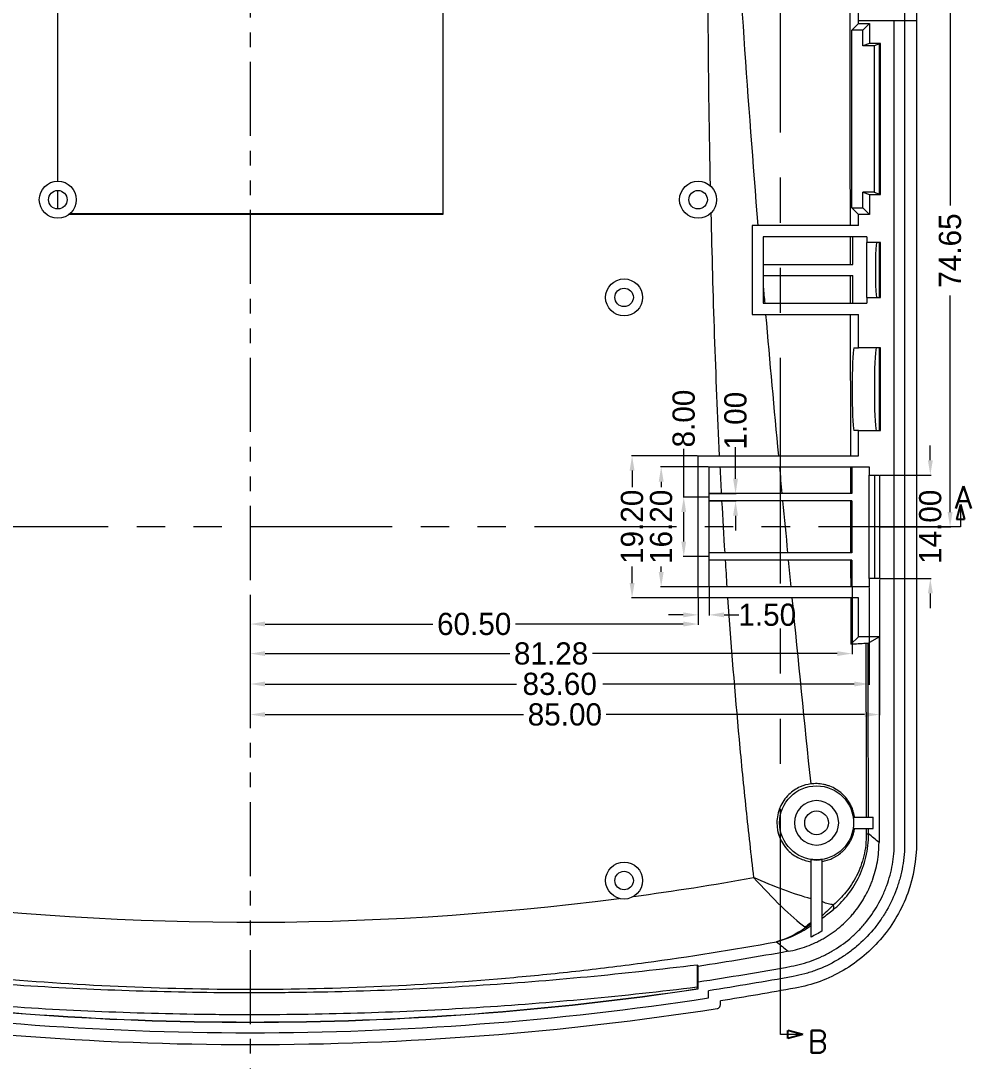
# Model space of a CAD drawing. Extents: x 51 to 693, y 99 to 478.
# Drawn here: x 555.5 to 683.9, y 175.2 to 315.8 of the extents above; entities that cross this region are included whole.
import ezdxf

# ---------------------------------------------------------------- set-up
doc = ezdxf.new("R2010")
doc.units = 0
doc.header["$MEASUREMENT"] = 0
doc.linetypes.add('PHANTOM', pattern=[2.5, 1.25, -0.25, 0.25, -0.25, 0.25, -0.25])
for name, color, linetype in [('20', 7, 'Continuous'), ('7', 7, 'Continuous'), ('TOP', 7, 'Continuous')]:
    doc.layers.add(name, color=color, linetype=linetype)
doc.styles.add('blockfont', font='simplex.shx', dxfattribs={"bigfont": 'bigfont'})
doc.dimstyles.get("Standard").update_dxf_attribs({"dimtxt": 0.18, "dimasz": 0.18, "dimexe": 0.18, "dimexo": 0.0625, "dimgap": 0.09, "dimtad": 0, "dimtih": 1, "dimtoh": 1, "dimdec": 4, "dimzin": 0, "dimdsep": 46, "dimtxsty": 'Standard', "dimcen": 0.09, "dimadec": 0, "dimazin": 0, "dimtfac": 1, "dimtdec": 4, "dimtofl": 0, "dimtmove": 0, "dimatfit": 3, "dimfxl": 0, "dimtolj": 1, "dimtzin": 0, "dimarcsym": 0})

# ---------------------------------------------------------------- blocks, each defined once
blk = doc.blocks.new('ASSORTED_DRAFT2')
at = {"color": 13}
for p, q in [((682.42, 250.45, 682.42), (681.88, 248.45)), ((682.42, 250.45, 682.42), (682.96, 248.45)), ((682.96, 248.45), (681.88, 248.45))]:
    blk.add_line(p, q, dxfattribs=at)
blk = doc.blocks.new('ASSORTED_DRAFT4')
at = {"color": 13}
for p, q in [((661.12, 165.34, 661.12), (659.12, 165.88)), ((659.12, 164.8), (659.12, 165.88)), ((661.12, 165.34, 661.12), (659.12, 164.8))]:
    blk.add_line(p, q, dxfattribs=at)
blk = doc.blocks.new('*D587')
at = {"color": 4, "linetype": 'Continuous', "lineweight": 9}
for p, q in [((680.82, 322.1), (681.12, 322.1)), ((681.02, 320.1), (681.02, 290.87)), ((681.02, 249.45), (681.02, 278.69)), ((671.58, 247.45), (681.12, 247.45))]:
    blk.add_line(p, q, dxfattribs=at)
for points in [[(680.69, 320.1), (681.35, 320.1), (681.02, 322.1)], [(680.69, 249.45), (681.35, 249.45), (681.02, 247.45)]]:
    blk.add_solid(points, dxfattribs=at)
at = {"layer": 'Defpoints', "color": 0, "linetype": 'Continuous', "lineweight": 9}
for p in [(680.72, 322.1), (681.02, 322.1), (671.48, 247.45)]:
    blk.add_point(p, dxfattribs=at)
at = {"color": 3, "linetype": 'Continuous', "lineweight": 9, "insert": (681.02, 284.78), "char_height": 3, "attachment_point": 5, "rotation": 90}
blk.add_mtext('\\A1;74.65', dxfattribs=at)
blk = doc.blocks.new('*D588')
at = {"color": 4, "linetype": 'Continuous', "lineweight": 9}
for p, q in [((586.48, 237.75), (586.48, 234.21)), ((646.98, 237.75), (646.98, 234.21)), ((588.48, 234.31), (611.14, 234.31)), ((644.98, 234.31), (622.32, 234.31))]:
    blk.add_line(p, q, dxfattribs=at)
for points in [[(588.48, 234.65), (588.48, 233.98), (586.48, 234.31)], [(644.98, 234.65), (644.98, 233.98), (646.98, 234.31)]]:
    blk.add_solid(points, dxfattribs=at)
at = {"layer": 'Defpoints', "color": 0, "linetype": 'Continuous', "lineweight": 9}
for p in [(586.48, 237.85), (646.98, 237.85), (586.48, 234.31)]:
    blk.add_point(p, dxfattribs=at)
at = {"color": 3, "linetype": 'Continuous', "lineweight": 9, "insert": (616.73, 234.31), "char_height": 3, "attachment_point": 5}
blk.add_mtext('\\A1;60.50', dxfattribs=at)
blk = doc.blocks.new('*D589')
at = {"color": 4, "linetype": 'Continuous', "lineweight": 9}
for p, q in [((678.35, 256.45), (678.35, 258.45)), ((671.58, 254.45), (678.45, 254.45)), ((671.58, 240.45), (678.45, 240.45)), ((678.35, 238.45), (678.35, 236.45))]:
    blk.add_line(p, q, dxfattribs=at)
for points in [[(678.02, 256.45), (678.69, 256.45), (678.35, 254.45)], [(678.02, 238.45), (678.69, 238.45), (678.35, 240.45)]]:
    blk.add_solid(points, dxfattribs=at)
at = {"layer": 'Defpoints', "color": 0, "linetype": 'Continuous', "lineweight": 9}
for p in [(671.48, 254.45), (678.35, 254.45), (671.48, 240.45)]:
    blk.add_point(p, dxfattribs=at)
at = {"color": 3, "linetype": 'Continuous', "lineweight": 9, "insert": (678.35, 247.45), "char_height": 3, "attachment_point": 5, "rotation": 90}
blk.add_mtext('\\A1;14.00', dxfattribs=at)
blk = doc.blocks.new('*D590')
at = {"color": 4, "linetype": 'Continuous', "lineweight": 9}
for p, q in [((645.04, 251.45), (645.04, 257.99)), ((648.38, 251.45), (644.94, 251.45)), ((645.04, 245.45), (645.04, 249.45)), ((648.38, 243.45), (644.94, 243.45))]:
    blk.add_line(p, q, dxfattribs=at)
for points in [[(644.71, 249.45), (645.37, 249.45), (645.04, 251.45)], [(644.71, 245.45), (645.37, 245.45), (645.04, 243.45)]]:
    blk.add_solid(points, dxfattribs=at)
at = {"layer": 'Defpoints', "color": 0, "linetype": 'Continuous', "lineweight": 9}
for p in [(645.04, 251.45), (648.48, 251.45), (648.48, 243.45)]:
    blk.add_point(p, dxfattribs=at)
at = {"color": 3, "linetype": 'Continuous', "lineweight": 9, "insert": (645.04, 262.08), "char_height": 3, "attachment_point": 5, "rotation": 90}
blk.add_mtext('\\A1;8.00', dxfattribs=at)
blk = doc.blocks.new('*D591')
at = {"color": 4, "linetype": 'Continuous', "lineweight": 9}
for p, q in [((648.38, 255.55), (641.89, 255.55)), ((641.99, 253.55), (641.99, 252.79)), ((641.99, 241.35), (641.99, 242.11)), ((648.38, 239.35), (641.89, 239.35))]:
    blk.add_line(p, q, dxfattribs=at)
for points in [[(641.66, 253.55), (642.33, 253.55), (641.99, 255.55)], [(641.66, 241.35), (642.33, 241.35), (641.99, 239.35)]]:
    blk.add_solid(points, dxfattribs=at)
at = {"layer": 'Defpoints', "color": 0, "linetype": 'Continuous', "lineweight": 9}
for p in [(641.99, 255.55), (648.48, 255.55), (648.48, 239.35)]:
    blk.add_point(p, dxfattribs=at)
at = {"color": 3, "linetype": 'Continuous', "lineweight": 9, "insert": (641.99, 247.45), "char_height": 3, "attachment_point": 5, "rotation": 90}
blk.add_mtext('\\A1;16.20', dxfattribs=at)
blk = doc.blocks.new('*D592')
at = {"color": 4, "linetype": 'Continuous', "lineweight": 9}
for p, q in [((646.88, 257.05), (637.96, 257.05)), ((638.06, 255.05), (638.06, 252.79)), ((638.06, 239.85), (638.06, 242.11)), ((646.88, 237.85), (637.96, 237.85))]:
    blk.add_line(p, q, dxfattribs=at)
for points in [[(637.73, 255.05), (638.39, 255.05), (638.06, 257.05)], [(637.73, 239.85), (638.39, 239.85), (638.06, 237.85)]]:
    blk.add_solid(points, dxfattribs=at)
at = {"layer": 'Defpoints', "color": 0, "linetype": 'Continuous', "lineweight": 9}
for p in [(638.06, 257.05), (646.98, 257.05), (646.98, 237.85)]:
    blk.add_point(p, dxfattribs=at)
at = {"color": 3, "linetype": 'Continuous', "lineweight": 9, "insert": (638.06, 247.45), "char_height": 3, "attachment_point": 5, "rotation": 90}
blk.add_mtext('\\A1;19.20', dxfattribs=at)
blk = doc.blocks.new('*D593')
at = {"color": 4, "linetype": 'Continuous', "lineweight": 9}
for p, q in [((652.04, 253.95), (652.04, 258.2)), ((648.58, 251.95), (652.14, 251.95)), ((648.58, 250.95), (652.14, 250.95)), ((652.04, 248.95), (652.04, 246.95))]:
    blk.add_line(p, q, dxfattribs=at)
for points in [[(651.7, 253.95), (652.37, 253.95), (652.04, 251.95)], [(651.7, 248.95), (652.37, 248.95), (652.04, 250.95)]]:
    blk.add_solid(points, dxfattribs=at)
at = {"layer": 'Defpoints', "color": 0, "linetype": 'Continuous', "lineweight": 9}
for p in [(648.48, 251.95), (652.04, 251.95), (648.48, 250.95)]:
    blk.add_point(p, dxfattribs=at)
at = {"color": 3, "linetype": 'Continuous', "lineweight": 9, "insert": (652.04, 261.79), "char_height": 3, "attachment_point": 5, "rotation": 90}
blk.add_mtext('\\A1;1.00', dxfattribs=at)
blk = doc.blocks.new('*D594')
at = {"color": 4, "linetype": 'Continuous', "lineweight": 9}
for p, q in [((648.48, 239.25), (648.48, 235.45)), ((646.98, 237.75), (646.98, 235.45)), ((644.98, 235.55), (642.98, 235.55)), ((650.48, 235.55), (652.48, 235.55))]:
    blk.add_line(p, q, dxfattribs=at)
for points in [[(644.98, 235.89), (644.98, 235.22), (646.98, 235.55)], [(650.48, 235.89), (650.48, 235.22), (648.48, 235.55)]]:
    blk.add_solid(points, dxfattribs=at)
at = {"layer": 'Defpoints', "color": 0, "linetype": 'Continuous', "lineweight": 9}
for p in [(648.48, 239.35), (646.98, 237.85), (648.48, 235.55)]:
    blk.add_point(p, dxfattribs=at)
at = {"color": 3, "linetype": 'Continuous', "lineweight": 9, "insert": (656.32, 235.55), "char_height": 3, "attachment_point": 5}
blk.add_mtext('\\A1;1.50', dxfattribs=at)
blk = doc.blocks.new('*D595')
at = {"color": 4, "linetype": 'Continuous', "lineweight": 9}
for p, q in [((667.77, 239.25), (667.77, 230.22)), ((586.48, 234.11), (586.48, 230.22)), ((588.48, 230.32), (621.53, 230.32)), ((665.77, 230.32), (632.71, 230.32))]:
    blk.add_line(p, q, dxfattribs=at)
for points in [[(588.48, 230.65), (588.48, 229.99), (586.48, 230.32)], [(665.77, 230.65), (665.77, 229.99), (667.77, 230.32)]]:
    blk.add_solid(points, dxfattribs=at)
at = {"layer": 'Defpoints', "color": 0, "linetype": 'Continuous', "lineweight": 9}
for p in [(667.77, 239.35), (586.48, 234.21), (667.77, 230.32)]:
    blk.add_point(p, dxfattribs=at)
at = {"color": 3, "linetype": 'Continuous', "lineweight": 9, "insert": (627.12, 230.32), "char_height": 3, "attachment_point": 5}
blk.add_mtext('\\A1;81.28', dxfattribs=at)
blk = doc.blocks.new('*D596')
at = {"color": 4, "linetype": 'Continuous', "lineweight": 9}
for p, q in [((670.08, 239.25), (670.08, 226.11)), ((586.48, 232.07), (586.48, 226.11)), ((588.48, 226.21), (622.44, 226.21)), ((668.08, 226.21), (634.12, 226.21))]:
    blk.add_line(p, q, dxfattribs=at)
for points in [[(588.48, 226.54), (588.48, 225.88), (586.48, 226.21)], [(668.08, 226.54), (668.08, 225.88), (670.08, 226.21)]]:
    blk.add_solid(points, dxfattribs=at)
at = {"layer": 'Defpoints', "color": 0, "linetype": 'Continuous', "lineweight": 9}
for p in [(670.08, 239.35), (586.48, 232.17), (670.08, 226.21)]:
    blk.add_point(p, dxfattribs=at)
at = {"color": 3, "linetype": 'Continuous', "lineweight": 9, "insert": (628.28, 226.21), "char_height": 3, "attachment_point": 5}
blk.add_mtext('\\A1;83.60', dxfattribs=at)
blk = doc.blocks.new('*D597')
at = {"color": 4, "linetype": 'Continuous', "lineweight": 9}
for p, q in [((671.48, 240.35), (671.48, 221.98)), ((586.48, 226.01), (586.48, 221.98)), ((588.48, 222.08), (623.39, 222.08)), ((669.48, 222.08), (634.57, 222.08))]:
    blk.add_line(p, q, dxfattribs=at)
for points in [[(588.48, 222.41), (588.48, 221.75), (586.48, 222.08)], [(669.48, 222.41), (669.48, 221.75), (671.48, 222.08)]]:
    blk.add_solid(points, dxfattribs=at)
at = {"layer": 'Defpoints', "color": 0, "linetype": 'Continuous', "lineweight": 9}
for p in [(671.48, 240.45), (586.48, 226.11), (586.48, 222.08)]:
    blk.add_point(p, dxfattribs=at)
at = {"color": 3, "linetype": 'Continuous', "lineweight": 9, "insert": (628.98, 222.08), "char_height": 3, "attachment_point": 5}
blk.add_mtext('\\A1;85.00', dxfattribs=at)

msp = doc.modelspace()

# ---------------------------------------------------------------- linework, layer by layer
at = {"layer": '20', "color": 1, "linetype": 'PHANTOM', "lineweight": 9, "ltscale": 24.375664}
msp.add_line((658.125, 178.856), (658.125, 470.037), dxfattribs=at)
at = {"layer": '20', "color": 7, "linetype": 'Continuous', "lineweight": 9}
for p, q in [((560.483, 294.151), (560.483, 331.097)), ((612.483, 331.097), (612.483, 289.735)), ((667.745, 314.56), (668.636, 315.451)), ((673.482, 315.826), (668.636, 315.826)), ((668.636, 315.451), (668.636, 315.826)), ((668.636, 315.451), (670.14, 315.451)), ((669.25, 314.56), (670.14, 315.451)), ((670.14, 315.451), (670.14, 312.748)), ((674.883, 315.826), (673.483, 315.826)), ((673.483, 204.762), (673.483, 315.826)), ((674.883, 315.826), (674.883, 204.762)), ((676.483, 315.826), (674.884, 315.826)), ((676.483, 315.826), (676.483, 204.762)), ((667.745, 290.542), (667.745, 314.56)), ((669.25, 314.56), (667.745, 314.56)), ((669.25, 312.451), (669.25, 314.56)), ((670.14, 312.748), (669.25, 312.451)), ((670.75, 312.451), (669.25, 312.451)), ((671.64, 312.748), (670.14, 312.748)), ((671.483, 312.696), (670.75, 312.451)), ((670.75, 312.451), (670.75, 292.651)), ((671.64, 312.748), (671.483, 312.696)), ((671.483, 292.407), (671.483, 312.696)), ((671.64, 292.355), (671.64, 312.748)), ((560.483, 290.401), (560.483, 292.901)), ((669.25, 292.651), (670.14, 292.355)), ((670.75, 292.651), (669.25, 292.651)), ((669.25, 290.542), (669.25, 292.651)), ((670.75, 292.651), (671.483, 292.407)), ((670.14, 292.355), (671.64, 292.355)), ((670.14, 292.355), (670.14, 289.651)), ((671.483, 292.407), (671.64, 292.355)), ((612.483, 289.648), (561.979, 289.648)), ((612.483, 289.735), (562.089, 289.735)), ((612.483, 289.735), (612.483, 289.648)), ((668.636, 289.651), (667.745, 290.542)), ((667.745, 290.542), (669.25, 290.542)), ((668.636, 288.151), (668.636, 289.651)), ((670.14, 289.651), (668.636, 289.651)), ((669.25, 290.542), (670.14, 289.651)), ((668.636, 288.151), (654.283, 288.151)), ((654.283, 288.151), (654.283, 276.151)), ((655.783, 286.651), (655.783, 277.651)), ((669.783, 286.651), (655.783, 286.651)), ((667.876, 282.901), (667.876, 286.651)), ((669.783, 286.651), (669.783, 285.851)), ((671.64, 285.851), (669.783, 285.851)), ((669.783, 278.451), (669.783, 285.851)), ((671.483, 278.451), (671.483, 285.851)), ((671.64, 278.451), (671.64, 285.851)), ((655.783, 282.901), (667.876, 282.901)), ((655.783, 281.401), (667.876, 281.401)), ((667.876, 277.651), (667.876, 281.401)), ((669.783, 278.451), (671.64, 278.451)), ((669.783, 278.451), (669.783, 277.651)), ((655.783, 277.651), (669.783, 277.651)), ((654.283, 276.151), (668.636, 276.151)), ((668.636, 271.651), (668.636, 276.151)), ((668.02, 271.651), (668.636, 271.651)), ((671.64, 271.651), (668.636, 271.651)), ((671.483, 260.451), (671.483, 271.651)), ((671.64, 260.451), (671.64, 271.651)), ((668.636, 260.451), (668.02, 260.451)), ((668.636, 260.451), (671.64, 260.451)), ((668.636, 257.051), (668.636, 260.451)), ((668.636, 232.605), (668.636, 237.851)), ((667.604, 231.573), (668.636, 232.605)), ((671.42, 232.605), (668.636, 232.605)), ((669.933, 231.714), (671.42, 232.605)), ((671.42, 232.605), (671.42, 204.79)), ((667.953, 208.201), (670.633, 208.201)), ((670.633, 206.701), (670.633, 208.201)), ((667.953, 206.701), (670.633, 206.701)), ((662.233, 192.011), (662.233, 202.481)), ((663.733, 192.849), (663.733, 202.481)), ((646.832, 188.285), (646.832, 185.24)), ((646.979, 185.013), (646.979, 188.059)), ((646.983, 185.002), (646.983, 185.973)), ((648.383, 183.798), (648.383, 184.77)), ((649.983, 182.855), (649.983, 183.399))]:
    msp.add_line(p, q, dxfattribs=at)
at = {"layer": '20', "color": 1, "linetype": 'Continuous', "lineweight": 9}
for p, q in [((646.983, 257.051), (668.636, 257.051)), ((646.983, 237.851), (646.983, 257.051)), ((648.483, 255.551), (670.083, 255.551)), ((648.483, 251.951), (648.483, 255.551)), ((667.766, 255.551), (667.766, 251.951)), ((670.083, 255.551), (670.083, 254.451)), ((670.083, 254.451), (671.483, 254.451)), ((670.083, 240.451), (670.083, 254.451)), ((670.823, 254.451), (670.823, 240.451)), ((671.483, 254.451), (671.483, 240.451)), ((667.766, 251.951), (648.483, 251.951)), ((648.483, 250.951), (648.483, 251.951)), ((667.766, 250.951), (648.483, 250.951)), ((648.483, 243.951), (648.483, 250.951)), ((667.766, 250.951), (667.766, 243.951)), ((682.419, 250.451), (682.419, 247.451)), ((667.766, 243.951), (648.483, 243.951)), ((648.483, 242.951), (648.483, 243.951)), ((648.483, 239.351), (648.483, 242.951)), ((667.766, 242.951), (648.483, 242.951)), ((667.766, 242.951), (667.766, 239.351)), ((670.083, 240.451), (670.083, 239.351)), ((671.483, 240.451), (670.083, 240.451)), ((670.083, 239.351), (648.483, 239.351)), ((668.636, 237.851), (646.983, 237.851)), ((661.125, 178.856), (658.125, 178.856))]:
    msp.add_line(p, q, dxfattribs=at)
at = {"layer": '20', "color": 1, "linetype": 'PHANTOM', "lineweight": 9, "ltscale": 15.349633}
msp.add_line((682.419, 247.451), (490.549, 247.451), dxfattribs=at)
at = {"layer": '20', "color": 7, "linetype": 'Continuous', "lineweight": 9}
for centre, radius in [((560.483, 291.651), 2.5), ((646.983, 291.651), 2.5), ((560.483, 291.651), 1.25), ((646.983, 291.651), 1.25), ((636.983, 278.451), 2.5), ((636.983, 278.451), 1.25), ((662.983, 207.451), 5), ((662.983, 207.451), 1.6), ((636.983, 199.651), 2.5), ((636.983, 199.651), 1.25)]:
    msp.add_circle(centre, radius, dxfattribs=at)
at = {"layer": '20', "color": 7, "linetype": 'Continuous', "lineweight": 9, "extrusion": (1.22461e-16, 0, -1)}
msp.add_circle((-662.983, 207.451), 3, dxfattribs=at)
at = {"layer": '20', "color": 7, "linetype": 'Continuous', "lineweight": 9}
for centre, radius, start, end in [((662.983, 207.451), 5.026, 351.41835, 368.58165), ((662.983, 207.451), 5.026, 261.41835, 278.58165), ((586.483, 588.451), 407, 278.54862, 280.34325), ((586.483, 588.451), 407.949, 261.47199, 278.52801), ((586.483, 588.451), 409.36, 261.30285, 278.69715), ((586.483, 588.451), 410.96, 261.1708, 278.8292)]:
    msp.add_arc(centre, radius, start, end, dxfattribs=at)
at = {"layer": '20', "color": 7, "linetype": 'Continuous', "lineweight": 9, "extrusion": (1.22461e-16, 0, -1)}
for radius, start, end in [(404.937, 259.66082, 261.40809), (408.4, 259.65675, 261.28225), (407.96, 261.47165, 278.52835)]:
    msp.add_arc((-586.483, 588.451), radius, start, end, dxfattribs=at)
at = {"layer": '20', "color": 7, "linetype": 'Continuous', "lineweight": 9, "extrusion": (0, 0, -1)}
msp.add_arc((-586.483, 588.451), 410, 259.65675, 261.09028, dxfattribs=at)
at = {"layer": '20', "color": 7, "linetype": 'Continuous', "lineweight": 9}
for centre, major_axis, ratio, start_param, end_param in [((643.807, 315.826), (0, 473.79), 0.0524047, 4.7123887, 4.7176077), ((671.116, 282.151), (0, 3.7), 0.0524078, 0, 3.1415927), ((668.089, 266.051), (0, 5.75), 0.0524078, 0.2289156, 2.9126771), ((671.093, 266.051), (0, 5.75), 0.0524078, 0.2289156, 2.9126771), ((728.43, 228.537), (-83.991, 0), 0.0524078, 5.4877831, 5.5222621), ((669.009, 205.972), (-1, -0.003), 0.0318228, 2.3393173, 3.0542819), ((586.483, 580.578), (0, 386.56), 0.999881, 3.2759548, 3.3184379), ((586.483, 580.578), (0, 386.56), 0.999881, 3.0029765, 3.2708677), ((664.521, 196.405), (-0.634, 0.773), 0.6461537, 3.2900781, 4.2014917), ((661.357, 194.163), (-0.557, 0.831), 0.6239245, 2.5248021, 3.0057057)]:
    msp.add_ellipse(centre, major_axis=major_axis, ratio=ratio, start_param=start_param, end_param=end_param, dxfattribs=at)
for points, knots in [([(675.846, 446.462), (675.686, 435.857), (675.546, 425.158), (675.306, 403.574), (675.205, 392.715), (675.045, 370.862), (674.984, 359.895), (674.903, 337.881), (674.883, 326.86), (674.883, 315.826)], [0, 0, 0, 0, 0.25, 0.25, 0.5, 0.5, 0.75, 0.75, 1, 1, 1, 1]), ([(677.445, 446.448), (677.286, 435.84), (677.146, 425.145), (676.996, 411.666), (676.967, 408.965), (676.912, 403.552), (676.886, 400.839), (676.81, 392.689), (676.72, 381.797), (676.65, 370.853), (676.604, 362.626), (676.59, 359.88), (676.565, 354.383), (676.554, 351.634), (676.503, 337.882), (676.483, 326.862), (676.483, 315.826)], [0, 0, 0, 0, 0.25, 0.25, 0.3125, 0.3125, 0.375, 0.375, 0.5, 0.625, 0.625, 0.6875, 0.6875, 0.75, 0.75, 1, 1, 1, 1]), ([(655.098, 288.152), (653.737, 304.921), (652.548, 321.984), (650.748, 356.55), (650.14, 374.043), (649.833, 391.695)], [0, 0, 0, 0, 0.5, 0.5, 1, 1, 1, 1]), ([(648.712, 289.846), (648.832, 284.311), (648.983, 278.807), (649.358, 267.873), (649.581, 262.441), (649.844, 257.051)], [0, 0, 0, 0, 0.5, 0.5, 1, 1, 1, 1]), ([(650.97, 237.851), (651.415, 231.399), (651.929, 225.016), (652.804, 215.56), (653.114, 212.428), (653.606, 207.761), (653.774, 206.211), (654.121, 203.121), (654.299, 201.581), (654.481, 200.047)], [0, 0, 0, 0, 0.5, 0.5, 0.75, 0.75, 0.875, 0.875, 1, 1, 1, 1]), ([(669.933, 231.714), (669.923, 231.707), (669.89, 231.701), (669.839, 231.695), (669.789, 231.69), (669.72, 231.685), (669.637, 231.681)], [0, 0, 0, 0, 0.5080839, 0.5080839, 0.5080839, 1, 1, 1, 1]), ([(669.637, 231.681), (669.639, 231.014), (669.641, 230.348), (669.642, 229.682), (669.649, 227.016), (669.656, 224.351), (669.663, 221.686), (669.675, 217.191), (669.686, 212.696), (669.698, 208.201)], [0, 0, 0, 0, 0.0851381, 0.0851381, 0.0851381, 0.4256905, 0.4256905, 0.4256905, 1, 1, 1, 1]), ([(662.186, 212.703), (661.745, 212.646), (661.263, 212.528), (660.228, 212.066), (659.692, 211.723), (658.739, 210.792), (658.326, 210.201), (657.771, 208.9), (657.624, 208.187), (657.619, 206.062), (658.211, 204.703), (659.567, 203.3), (660.097, 202.93), (661.17, 202.417), (661.721, 202.268), (662.233, 202.203)], [0, 0, 0, 0, 0.125, 0.125, 0.25, 0.25, 0.375, 0.375, 0.5, 0.5, 0.75, 0.75, 0.875, 0.875, 1, 1, 1, 1]), ([(668.12, 208.201), (668.088, 208.425), (668.042, 208.644), (667.924, 209.071), (667.853, 209.276), (667.692, 209.667), (667.601, 209.854), (667.402, 210.21), (667.296, 210.376), (667.071, 210.689), (666.953, 210.836), (666.769, 211.042), (666.707, 211.109), (666.579, 211.238), (666.514, 211.3), (666.185, 211.6), (665.912, 211.801), (665.354, 212.142), (665.068, 212.281), (664.632, 212.448), (664.486, 212.497), (664.195, 212.581), (664.05, 212.616), (663.617, 212.702), (663.328, 212.735), (662.755, 212.753), (662.47, 212.739), (662.186, 212.703)], [0, 0, 0, 0, 0.0625, 0.0625, 0.125, 0.125, 0.1875, 0.1875, 0.25, 0.25, 0.3125, 0.3125, 0.34375, 0.34375, 0.375, 0.375, 0.5, 0.5, 0.625, 0.625, 0.6875, 0.6875, 0.75, 0.75, 0.875, 0.875, 1, 1, 1, 1]), ([(663.733, 202.233), (663.954, 202.269), (664.175, 202.32), (664.619, 202.453), (664.841, 202.535), (665.174, 202.686), (665.286, 202.741), (665.507, 202.861), (665.617, 202.926), (665.942, 203.133), (666.154, 203.29), (666.463, 203.559), (666.564, 203.655), (666.763, 203.858), (666.86, 203.965), (667.14, 204.302), (667.314, 204.549), (667.548, 204.957), (667.623, 205.101), (667.758, 205.396), (667.82, 205.548), (667.93, 205.862), (667.979, 206.024), (668.041, 206.275), (668.059, 206.36), (668.092, 206.53), (668.107, 206.616), (668.119, 206.701)], [0, 0, 0, 0, 0.125, 0.125, 0.25, 0.25, 0.3125, 0.3125, 0.375, 0.375, 0.5, 0.5, 0.5625, 0.5625, 0.625, 0.625, 0.75, 0.75, 0.8125, 0.8125, 0.875, 0.875, 0.9375, 0.9375, 0.96875, 0.96875, 1, 1, 1, 1]), ([(665.222, 195.701), (665.868, 196.238), (666.485, 196.85), (667.632, 198.262), (668.162, 199.069), (669.044, 200.829), (669.405, 201.808), (669.883, 203.833), (670.007, 204.897), (670.005, 205.972)], [0, 0, 0, 0, 0.25, 0.25, 0.5, 0.5, 0.75, 0.75, 1, 1, 1, 1]), ([(669.704, 205.951), (669.707, 204.94), (669.59, 203.94), (669.141, 202.041), (668.802, 201.125), (667.98, 199.487), (667.487, 198.739), (666.427, 197.437), (665.86, 196.876), (665.267, 196.384)], [0, 0, 0, 0, 0.25, 0.25, 0.5, 0.5, 0.75, 0.75, 1, 1, 1, 1]), ([(659.159, 190.089), (660.019, 190.246), (660.852, 190.475), (662.065, 190.923), (662.462, 191.089), (663.049, 191.366), (663.244, 191.462), (663.628, 191.664), (663.82, 191.77), (664.762, 192.319), (665.467, 192.817), (666.455, 193.651), (666.772, 193.943), (667.23, 194.404), (667.38, 194.561), (667.673, 194.882), (667.817, 195.047), (668.514, 195.883), (669.007, 196.592), (669.65, 197.713), (669.849, 198.096), (670.123, 198.686), (670.21, 198.885), (670.376, 199.288), (670.455, 199.492), (670.825, 200.515), (671.046, 201.349), (671.269, 202.622), (671.326, 203.051), (671.401, 203.915), (671.42, 204.353), (671.42, 204.79)], [0, 0, 0, 0, 0.125, 0.125, 0.1875, 0.1875, 0.21875, 0.21875, 0.25, 0.25, 0.375, 0.375, 0.4375, 0.4375, 0.46875, 0.46875, 0.5, 0.5, 0.625, 0.625, 0.6875, 0.6875, 0.71875, 0.71875, 0.75, 0.75, 0.875, 0.875, 0.9375, 0.9375, 1, 1, 1, 1]), ([(659.558, 188.065), (660.534, 188.243), (661.481, 188.504), (662.857, 189.012), (663.309, 189.202), (663.975, 189.516), (664.195, 189.626), (664.632, 189.855), (664.849, 189.976), (665.919, 190.599), (666.72, 191.166), (667.841, 192.113), (668.202, 192.445), (668.722, 192.968), (668.892, 193.146), (669.224, 193.511), (669.388, 193.699), (670.18, 194.648), (670.739, 195.453), (671.471, 196.726), (671.697, 197.161), (672.008, 197.831), (672.107, 198.057), (672.295, 198.515), (672.385, 198.746), (672.805, 199.907), (673.057, 200.854), (673.311, 202.301), (673.376, 202.787), (673.462, 203.769), (673.483, 204.266), (673.483, 204.762)], [0, 0, 0, 0, 0.125, 0.125, 0.1875, 0.1875, 0.21875, 0.21875, 0.25, 0.25, 0.375, 0.375, 0.4375, 0.4375, 0.46875, 0.46875, 0.5, 0.5, 0.625, 0.625, 0.6875, 0.6875, 0.71875, 0.71875, 0.75, 0.75, 0.875, 0.875, 0.9375, 0.9375, 1, 1, 1, 1]), ([(674.883, 204.762), (674.883, 203.688), (674.79, 202.629), (674.516, 201.065), (674.402, 200.547), (674.197, 199.776), (674.123, 199.52), (673.963, 199.01), (673.877, 198.756), (673.421, 197.495), (672.973, 196.533), (672.183, 195.155), (671.758, 194.482), (671.287, 193.835), (670.962, 193.41), (670.794, 193.2), (669.937, 192.171), (669.189, 191.419), (667.976, 190.393), (667.346, 189.905), (666.682, 189.457), (666.231, 189.167), (666.002, 189.027), (664.847, 188.354), (663.888, 187.901), (662.397, 187.35), (661.891, 187.187), (660.862, 186.904), (660.338, 186.784), (659.809, 186.688)], [0, 0, 0, 0, 0.125, 0.125, 0.1875, 0.1875, 0.21875, 0.21875, 0.25, 0.25, 0.375, 0.375, 0.4375, 0.46875, 0.46875, 0.5, 0.5, 0.625, 0.625, 0.6875, 0.71875, 0.71875, 0.75, 0.75, 0.875, 0.875, 0.9375, 0.9375, 1, 1, 1, 1]), ([(676.483, 204.762), (676.483, 202.432), (676.084, 200.151), (674.893, 196.862), (674.407, 195.816), (673.261, 193.819), (672.597, 192.863), (671.106, 191.075), (670.292, 190.257), (668.534, 188.77), (667.581, 188.096), (664.569, 186.339), (662.406, 185.535), (660.097, 185.114)], [0, 0, 0, 0, 0.25, 0.25, 0.375, 0.375, 0.5, 0.5, 0.625, 0.625, 0.75, 0.75, 1, 1, 1, 1]), ([(654.481, 200.047), (655.757, 198.65), (657.03, 197.33), (659.407, 195.026), (660.485, 194.065), (661.38, 193.381)], [0, 0, 0, 0, 0.5, 0.5, 1, 1, 1, 1]), ([(662.233, 197.171), (661.125, 197.486), (659.867, 197.907), (657.24, 198.884), (655.862, 199.443), (654.481, 200.047)], [0, 0, 0, 0, 0.5, 0.5, 1, 1, 1, 1]), ([(665.267, 196.384), (665.048, 196.14), (664.812, 195.894), (664.304, 195.4), (664.032, 195.152), (663.733, 194.9)], [0, 0, 0, 0, 0.5, 0.5, 1, 1, 1, 1]), ([(663.733, 194.562), (664.015, 194.762), (664.275, 194.954), (664.768, 195.332), (665.001, 195.517), (665.222, 195.701)], [0, 0, 0, 0, 0.5, 0.5, 1, 1, 1, 1]), ([(665.267, 196.384), (665.018, 196.401), (664.773, 196.44), (664.412, 196.536), (664.292, 196.574), (664.057, 196.662), (663.941, 196.713), (663.826, 196.77)], [0, 0, 0, 0, 0.5, 0.5, 0.75, 0.75, 1, 1, 1, 1]), ([(662.233, 193.76), (662.169, 193.716), (662.105, 193.673), (661.979, 193.589), (661.917, 193.548), (661.737, 193.429), (661.621, 193.355), (661.511, 193.285)], [0, 0, 0, 0, 0.25, 0.25, 0.5, 0.5, 1, 1, 1, 1]), ([(515.408, 191.377), (521.282, 190.309), (527.176, 189.375), (536.05, 188.172), (539.014, 187.804), (544.94, 187.136), (547.904, 186.836), (562.724, 185.502), (574.587, 184.971), (598.327, 184.969), (610.204, 185.499), (623.574, 186.702), (625.06, 186.844), (628.03, 187.145), (632.482, 187.621), (636.924, 188.173), (645.792, 189.375), (651.685, 190.309), (657.559, 191.377)], [0, 0, 0, 0, 0.125, 0.125, 0.1875, 0.1875, 0.25, 0.25, 0.5, 0.5, 0.75, 0.75, 0.78125, 0.78125, 0.8125, 0.875, 0.875, 1, 1, 1, 1]), ([(526.135, 188.285), (531.042, 187.673), (535.978, 187.132), (545.904, 186.197), (550.895, 185.803), (560.932, 185.169), (565.977, 184.928), (576.125, 184.605), (581.227, 184.522), (587.64, 184.52), (588.924, 184.525), (591.496, 184.545), (592.785, 184.56), (596.642, 184.62), (599.205, 184.681), (606.868, 184.923), (611.942, 185.164), (622.025, 185.8), (627.032, 186.194), (636.982, 187.131), (641.923, 187.673), (646.832, 188.285)], [0, 0, 0, 0, 0.125, 0.125, 0.25, 0.25, 0.375, 0.375, 0.5, 0.5, 0.53125, 0.53125, 0.5625, 0.5625, 0.625, 0.625, 0.75, 0.75, 0.875, 0.875, 1, 1, 1, 1]), ([(646.832, 185.24), (641.924, 184.633), (636.988, 184.097), (627.061, 183.17), (622.071, 182.78), (612.034, 182.152), (606.989, 181.913), (596.842, 181.592), (591.741, 181.51), (585.328, 181.509), (584.044, 181.513), (581.472, 181.533), (580.183, 181.548), (576.326, 181.608), (573.763, 181.668), (566.101, 181.908), (561.026, 182.147), (550.943, 182.777), (545.935, 183.168), (535.985, 184.096), (531.043, 184.633), (526.135, 185.24)], [0, 0, 0, 0, 0.125, 0.125, 0.25, 0.25, 0.375, 0.375, 0.5, 0.5, 0.53125, 0.53125, 0.5625, 0.5625, 0.625, 0.625, 0.75, 0.75, 0.875, 0.875, 1, 1, 1, 1]), ([(649.561, 182.361), (649.62, 182.37), (649.676, 182.389), (649.779, 182.447), (649.825, 182.485), (649.883, 182.552), (649.9, 182.576), (649.929, 182.627), (649.942, 182.654), (649.973, 182.737), (649.983, 182.795), (649.983, 182.855)], [0, 0, 0, 0, 0.25, 0.25, 0.5, 0.5, 0.625, 0.625, 0.75, 0.75, 1, 1, 1, 1])]:
    msp.add_open_spline(points, degree=3, knots=knots, dxfattribs=at)
for points in [[(648.637, 293.526), (648.365, 307.611), (648.278, 321.89), (648.239, 336.29)], [(667.454, 319.481), (667.472, 309.038), (667.49, 298.595), (667.508, 288.151)], [(667.511, 286.651), (667.513, 285.401), (667.515, 284.151), (667.517, 282.901)], [(667.52, 281.401), (667.522, 280.151), (667.524, 278.901), (667.526, 277.651)], [(655.784, 279.896), (655.847, 279.147), (655.911, 278.399), (655.975, 277.652)], [(656.104, 276.152), (656.659, 269.736), (657.234, 263.367), (657.822, 257.052)], [(667.529, 276.151), (667.54, 269.785), (667.55, 263.418), (667.561, 257.051)], [(649.918, 255.551), (649.979, 254.349), (650.041, 253.149), (650.106, 251.951)], [(657.962, 255.552), (658.075, 254.35), (658.188, 253.15), (658.301, 251.952)], [(650.16, 250.951), (650.289, 248.61), (650.425, 246.276), (650.57, 243.951)], [(658.396, 250.952), (658.619, 248.611), (658.842, 246.277), (659.068, 243.952)], [(650.632, 242.951), (650.709, 241.749), (650.787, 240.549), (650.868, 239.351)], [(659.165, 242.952), (659.281, 241.749), (659.398, 240.549), (659.515, 239.351)], [(659.663, 237.851), (660.497, 229.356), (661.343, 220.969), (662.186, 212.703)], [(667.594, 237.851), (667.597, 235.758), (667.601, 233.666), (667.604, 231.573)], [(669.999, 208.201), (669.977, 216.039), (669.955, 223.876), (669.933, 231.714)], [(669.702, 206.701), (669.703, 206.451), (669.703, 206.201), (669.704, 205.951)], [(670.005, 205.972), (670.004, 206.215), (670.004, 206.458), (670.003, 206.701)], [(671.42, 204.79), (670.949, 205.183), (670.477, 205.577), (670.005, 205.972)], [(663.826, 196.77), (663.795, 196.776), (663.764, 196.783), (663.733, 196.79)], [(657.559, 191.377), (659.043, 191.759), (660.483, 192.396), (661.838, 193.293)], [(661.511, 193.285), (660.267, 192.385), (658.935, 191.75), (657.559, 191.377)], [(662.233, 193.978), (661.965, 193.737), (661.677, 193.535), (661.38, 193.381)], [(661.38, 193.381), (661.424, 193.348), (661.467, 193.316), (661.511, 193.285)], [(661.838, 193.293), (661.959, 193.373), (662.092, 193.459), (662.233, 193.551)], [(663.733, 192.849), (663.249, 192.541), (662.749, 192.261), (662.233, 192.011)], [(657.559, 191.377), (658.092, 190.947), (658.626, 190.518), (659.159, 190.089)], [(646.832, 188.285), (646.881, 188.21), (646.93, 188.134), (646.979, 188.059)], [(646.979, 185.013), (646.93, 185.089), (646.881, 185.164), (646.832, 185.24)]]:
    msp.add_open_spline(points, degree=3, dxfattribs=at)
at = {"layer": '20', "color": 1, "linetype": 'Continuous', "lineweight": 9}
for points in [[(667.564, 255.551), (667.566, 254.351), (667.568, 253.151), (667.57, 251.951)], [(667.572, 250.951), (667.576, 248.618), (667.58, 246.285), (667.584, 243.951)], [(667.585, 242.951), (667.587, 241.751), (667.589, 240.551), (667.591, 239.351)]]:
    msp.add_open_spline(points, degree=3, dxfattribs=at)
at = {"layer": '7', "color": 1, "linetype": 'PHANTOM', "lineweight": 9, "ltscale": 8}
msp.add_line((586.483, 470.264), (586.483, 173.842), dxfattribs=at)

# ---------------------------------------------------------------- block references
at = {"layer": 'TOP', "color": 1, "linetype": 'Continuous', "lineweight": 9}
for name, p in [('ASSORTED_DRAFT2', (0, 0)), ('ASSORTED_DRAFT4', (0, 13.515))]:
    msp.add_blockref(name, p, dxfattribs=at)

# ---------------------------------------------------------------- texts
at = {"layer": 'TOP', "color": 1, "linetype": 'Continuous', "lineweight": 9, "char_height": 3, "attachment_point": 7, "line_spacing_factor": 0.903614, "style": 'blockfont'}
for s, insert in [('\\W01.000;A', (681.685, 249.935)), ('\\W01.000;B', (661.786, 176.387))]:
    msp.add_mtext(s, dxfattribs=dict(at, insert=insert))

# ---------------------------------------------------------------- dimensions: what is measured, and where the dimension line sits
at = {"linetype": 'Continuous', "lineweight": 9}
for base, p1, p2, picture, middle in [((681.021, 322.102), (671.483, 247.451), (680.72, 322.102), '*D587', (681.021, 284.776)), ((645.039, 251.451), (648.483, 243.451), (648.483, 251.451), '*D590', (645.039, 262.08)), ((652.036, 251.951), (648.483, 250.951), (648.483, 251.951), '*D593', (652.036, 261.79))]:
    dim = msp.add_linear_dim(base=base, p1=p1, p2=p2, angle=90, dimstyle='Standard', override={"dimtxt": 3, "dimasz": 2, "dimexe": 0.1, "dimexo": 0.1, "dimtih": 0, "dimtoh": 0, "dimdec": 2, "dimdsep": 0, "dimcen": 0, "dimclrd": 4, "dimclre": 4, "dimclrt": 3, "dimadec": 1, "dimtdec": 2, "dimlwd": 9, "dimlwe": 9}, dxfattribs=at)
    dim.commit()
    dim.dimension.update_dxf_attribs({"geometry": picture, "text_midpoint": middle, "dimtype": 160})
for base, p1, p2, picture, middle in [((678.352, 254.451), (671.483, 240.451), (671.483, 254.451), '*D589', (678.352, 247.451)), ((638.061, 257.051), (646.983, 237.851), (646.983, 257.051), '*D592', (638.061, 247.451)), ((641.992, 255.551), (648.483, 239.351), (648.483, 255.551), '*D591', (641.992, 247.451))]:
    dim = msp.add_linear_dim(base=base, p1=p1, p2=p2, angle=90, dimstyle='Standard', override={"dimtxt": 3, "dimasz": 2, "dimexe": 0.1, "dimexo": 0.1, "dimtih": 0, "dimtoh": 0, "dimdec": 2, "dimdsep": 0, "dimcen": 0, "dimclrd": 4, "dimclre": 4, "dimclrt": 3, "dimadec": 1, "dimtdec": 2, "dimlwd": 9, "dimlwe": 9}, dxfattribs=at)
    dim.commit()
    dim.dimension.update_dxf_attribs({"geometry": picture, "text_midpoint": middle})
for base, p1, p2, picture, middle in [((586.483, 222.08), (671.483, 240.451), (586.483, 226.11), '*D597', (628.983, 222.08)), ((667.766, 230.321), (586.483, 234.214), (667.766, 239.351), '*D595', (627.125, 230.321)), ((670.083, 226.21), (586.483, 232.168), (670.083, 239.351), '*D596', (628.283, 226.21)), ((648.483, 235.554), (646.983, 237.851), (648.483, 239.351), '*D594', (656.323, 235.554)), ((586.483, 234.314), (646.983, 237.851), (586.483, 237.851), '*D588', (616.733, 234.314))]:
    dim = msp.add_linear_dim(base=base, p1=p1, p2=p2, dimstyle='Standard', override={"dimtxt": 3, "dimasz": 2, "dimexe": 0.1, "dimexo": 0.1, "dimtih": 0, "dimtoh": 0, "dimdec": 2, "dimdsep": 0, "dimcen": 0, "dimclrd": 4, "dimclre": 4, "dimclrt": 3, "dimadec": 1, "dimtdec": 2, "dimlwd": 9, "dimlwe": 9}, dxfattribs=at)
    dim.commit()
    dim.dimension.update_dxf_attribs({"geometry": picture, "text_midpoint": middle})

doc.saveas('drawing.dxf')
